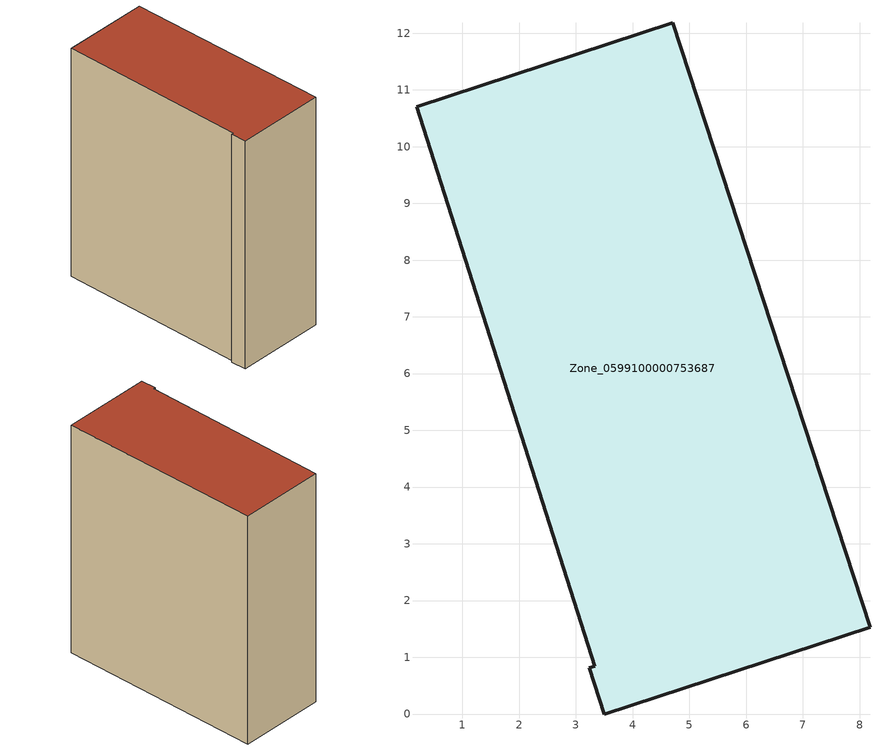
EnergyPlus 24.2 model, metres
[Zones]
Zone_0599100000753687
 floor ground (C_G): 3.33,0.84 0.19,10.71 4.71,12.18 8.18,1.53 3.5,0 3.23,0.81 z3.82
 wall outside (C_F): 3.5,0 8.18,1.53 4.71,12.18 0.19,10.71 3.33,0.84 3.23,0.81 3.5,0 z3.82:16.77
 roof outside (C_R): 0.19,10.71 3.33,0.84 3.23,0.81 3.5,0 8.18,1.53 4.71,12.18 z16.77
[BUILDING]
Pand.0599100000753687: North Axis=0; Terrain=City; Loads Convergence Tolerance Value=0.04; Temperature Convergence Tolerance Value=0.4; Solar Distribution=FullExterior; Maximum Number of Warmup Days=25; Minimum Number of Warmup Days=1
[Site:Location]
Rotterdam.The.Hague.AP_ZH_NLD Design_Conditions: Latitude=51.96; Longitude=4.45; Time Zone=1; Elevation=-4.5
[SITE:GROUNDTEMPERATURE:BUILDINGSURFACE]
18, 18, 18, 18, 18, 18, 18, 18, 18, 18, 18, 18
[MATERIAL] Thermal Absorptance=0.9; Solar Absorptance=0.7; Visible Absorptance=0.7
Name | Roughness | Thickness | Conductivity | Density | Specific Heat
G.TC.2006-2014 | MediumSmooth | 0.15 | 0.06 | 540 | 1210
F.TC.2006-2014 | Rough | 0.3 | 0.12 | 1920 | 840
R.TC.2006-2014 | MediumRough | 0.2 | 0.08 | 1500 | 1000
[CONSTRUCTION]
C_G: G.TC.2006-2014
C_F: F.TC.2006-2014
C_R: R.TC.2006-2014
[ZONE]
Zone_0599100000753687: Type=1; Multiplier=1; Ceiling Height=Autocalculate; Volume=Autocalculate; Floor Area=autocalculate; Part of Total Floor Area=Yes
[ZONEINFILTRATION:DESIGNFLOWRATE]
Infil_Zone_0599100000753687: Zone or ZoneList or Space or SpaceList=Zone_0599100000753687; Schedule=AlwaysOn; Design Flow Rate Calculation Method=Flow/Area; Flow Rate per Floor Area=0.0015; Constant Term Coefficient=1; Temperature Term Coefficient=0; Velocity Term Coefficient=0; Velocity Squared Term Coefficient=0
[HVACTEMPLATE:ZONE:IDEALLOADSAIRSYSTEM]
Zone_0599100000753687: Maximum Heating Supply Air Temperature=50; Minimum Cooling Supply Air Temperature=13; Maximum Heating Supply Air Humidity Ratio=0.0156; Minimum Cooling Supply Air Humidity Ratio=0.0077; Heating Limit=NoLimit; Cooling Limit=NoLimit; Dehumidification Control Type=ConstantSensibleHeatRatio; Cooling Sensible Heat Ratio=0.7; Dehumidification Setpoint=60; Humidification Control Type=None; Humidification Setpoint=30; Outdoor Air Method=None; Outdoor Air Flow Rate per Person=0.00944; Outdoor Air Flow Rate per Zone Floor Area=0; Outdoor Air Flow Rate per Zone=0; Demand Controlled Ventilation Type=None; Outdoor Air Economizer Type=NoEconomizer; Heat Recovery Type=None; Sensible Heat Recovery Effectiveness=0.7; Latent Heat Recovery Effectiveness=0.65
[ZONECONTROL:THERMOSTAT]
ThermostatControl_Zone_0599100000753687: Zone or ZoneList=Zone_0599100000753687; Control Type Schedule=DualSetpointControlType; Control 1=Thermostat_Zone_0599100000753687; Temperature Difference Between Cutout And Setpoint=0
[THERMOSTATSETPOINT:DUALSETPOINT]
Thermostat_Zone_0599100000753687: Heating Setpoint Temperature Schedule=HeatingSetpoint_Zone_0599100000753687; Cooling Setpoint Temperature Schedule=CoolingSetpoint_Zone_0599100000753687
[SCHEDULE:COMPACT]
HeatingSetpoint_Zone_0599100000753687: Through: 12/31, For: AllDays, Until: 24:00, 21
CoolingSetpoint_Zone_0599100000753687: Through: 12/31, For: AllDays, Until: 24:00, 24
DualSetpointControlType: Through: 12/31, For: AllDays, Until: 24:00, 4
AlwaysOn: Through: 12/31, For: AllDays, Until: 24:00, 1
